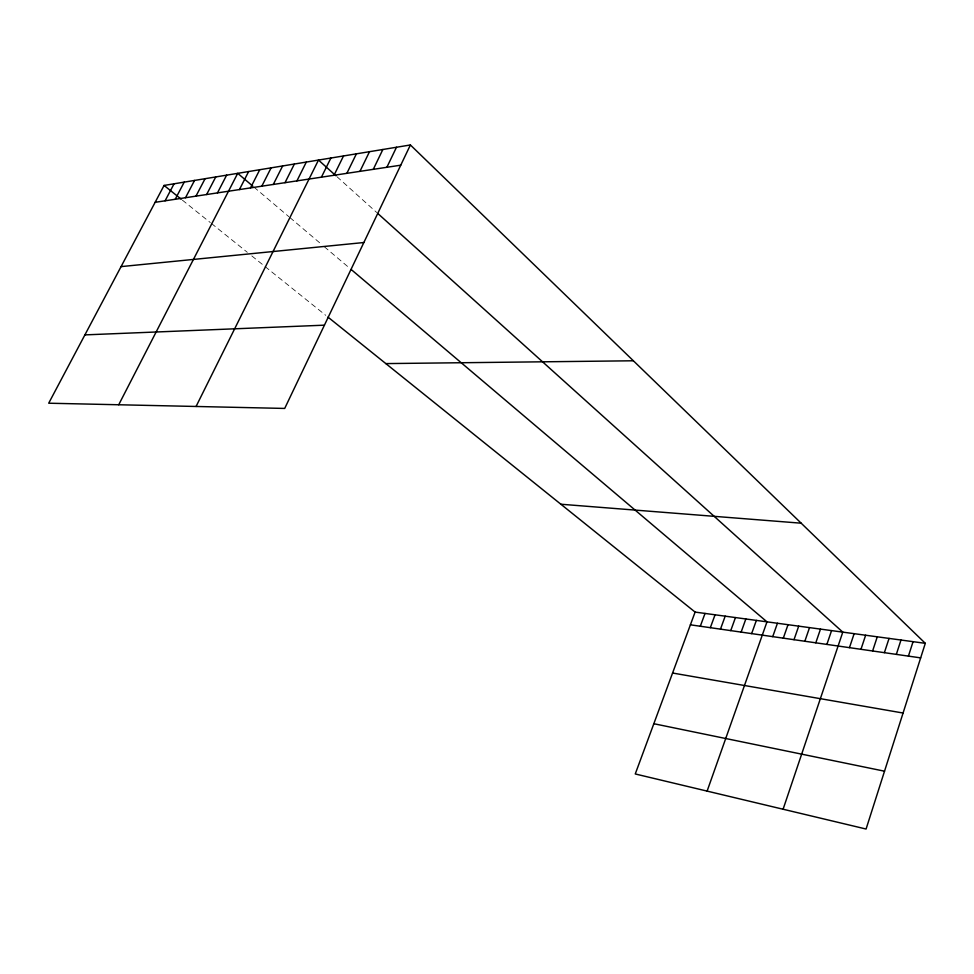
<?xml version="1.0" encoding="UTF-8"?>
<svg xmlns="http://www.w3.org/2000/svg" width="974" height="974" viewBox="0 0 974 974"><rect width="100%" height="100%" fill="white"/><g stroke="black" fill="none" stroke-linecap="round" stroke-linejoin="round"><path stroke-width="0.73" stroke-dasharray="4.87 3.65" d="M182.333 200.096L210.287 222.559M211.468 223.496L247.311 252.303M251.816 255.918L325.742 315.32M253.946 187.105L288.791 216.63M289.887 217.555L322.017 244.778M324.305 246.726L348.948 267.594M336.967 176.708L376.695 212.478"/><path stroke-width="1.46" d="M410.395 144.968L284.7 408.435L48.7 403.212L164.082 185.437L410.395 144.968L925.3 643.327L866.081 829.032L635.255 773.965L695.107 612.086L327.982 317.11M908.425 656.111L913.064 641.671M896.336 654.382L900.987 640.028M884.392 652.665L889.055 638.408M872.607 650.973L877.27 636.813M860.967 649.305L865.643 635.231M849.462 647.649L854.137 633.672M783.096 809.236L842.79 632.126L377.802 213.476M826.877 644.411L831.565 630.604M815.798 642.816L820.485 629.107M804.841 641.245L809.528 627.621M794.005 639.687L798.704 626.148M783.315 638.153L788.015 624.699M772.735 636.643L777.435 623.263M707.112 791.107L766.988 621.838L351.164 269.481M751.648 633.611L756.36 620.401M741.141 632.102L745.841 618.977M730.756 630.604L735.455 617.565M720.48 629.131L725.192 616.165M710.338 627.682L715.05 614.789M700.306 626.245L705.018 613.437M386.873 167.285L396.491 147.257M373.273 169.342L382.867 149.497M359.942 171.363L369.499 151.688M346.854 173.335L356.387 153.843M334.021 175.271L343.518 155.95M321.42 177.183L330.892 158.032M196.066 406.475L318.486 160.065L335.896 175.734M296.924 180.884L306.323 162.061M285.005 182.686L294.367 164.034M273.292 184.451L282.63 165.957M261.799 186.192L271.101 167.857M250.501 187.897L259.766 169.707M239.409 189.577L248.638 171.546M118.718 404.77L237.705 173.335L252.814 186.144M217.47 192.889L226.625 175.162M206.622 194.532L215.753 176.939M195.969 196.139L205.064 178.705M185.498 197.722L194.557 180.433M175.21 199.28L184.22 182.126M165.093 200.814L174.066 183.794M155.146 202.312L400.74 165.19M121.08 266.608L363.85 242.526M84.908 334.886L324.427 325.17M385.826 363.594L633.368 360.782M560.854 504.228L801.176 523.196M695.107 612.086L925.3 643.327M690.396 624.821L920.661 657.876M672.571 673.022L903.068 713.029M653.834 723.719L884.526 771.201M164.082 185.437L181.213 199.195"/></g></svg>
